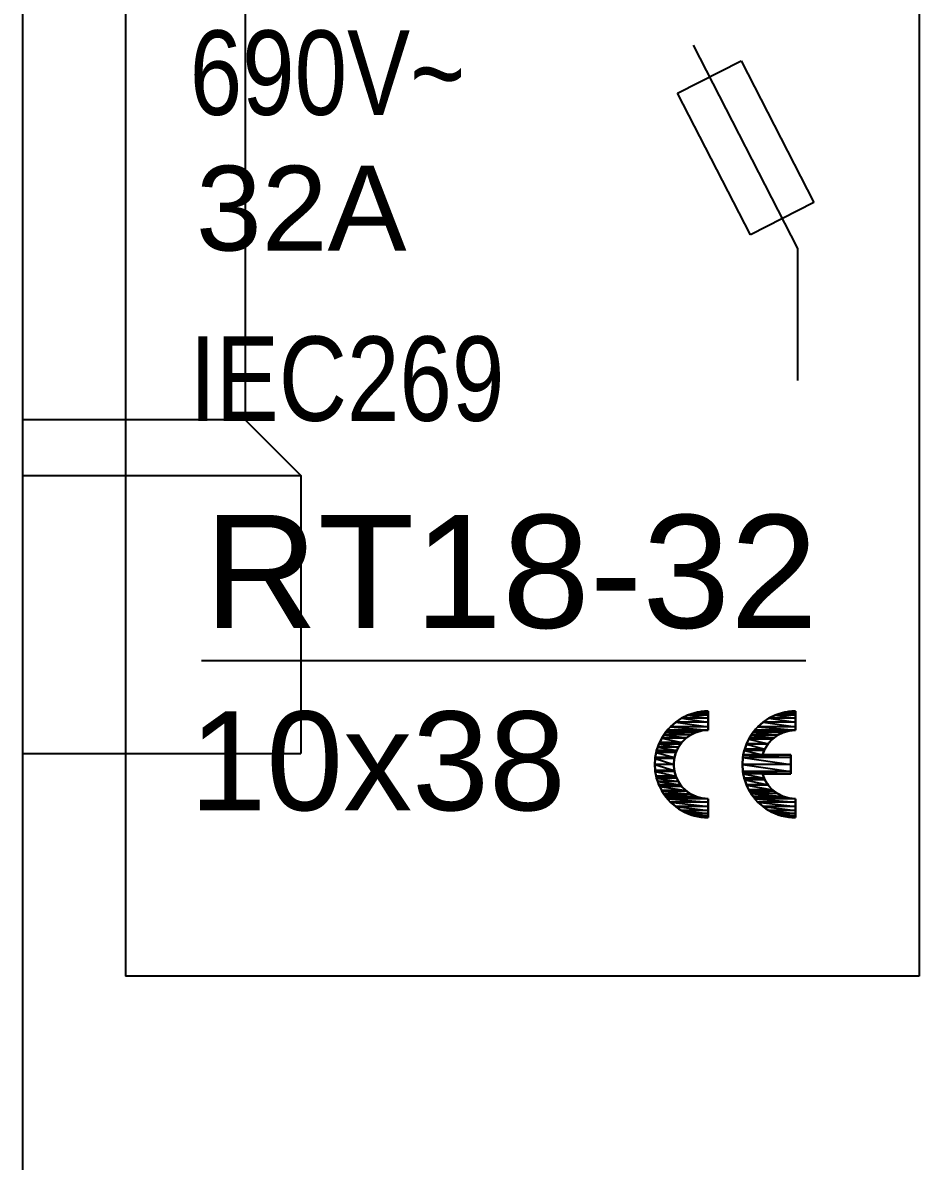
# Model space of a CAD drawing. Header units: millimetres. Extents: x 173893 to 258446, y -176540 to -123824.
# Drawn here: x 197196.01 to 197212.13, y -139303.02 to -139282.55 of the extents above; entities that cross this region are included whole.
import ezdxf

# ---------------------------------------------------------------- set-up
doc = ezdxf.new("R2010")
doc.units = ezdxf.units.MM
doc.header["$LTSCALE"] = 3
doc.layers.add('1', color=3, linetype='Continuous')
doc.layers.add('DUT', color=7, linetype='Continuous')
doc.styles.add('Arial', font='arial.ttf')

msp = doc.modelspace()

# ---------------------------------------------------------------- linework, layer by layer
for p, q in [((197196.009, -139320.141), (197196.009, -139240.659)), ((197197.857, -139268.301), (197197.857, -139299.688)), ((197212.134, -139268.301), (197212.134, -139299.688)), ((197208.065, -139282.951), (197209.942, -139286.604)), ((197207.788, -139283.813), (197208.928, -139283.228)), ((197208.928, -139283.228), (197210.236, -139285.775)), ((197209.096, -139286.36), (197207.788, -139283.813)), ((197210.236, -139285.775), (197209.096, -139286.36)), ((197209.942, -139286.604), (197209.942, -139288.978)), ((197199.227, -139294.01), (197210.091, -139294.01)), ((197207.856, -139295.052), (197207.804, -139295.085)), ((197207.911, -139295.023), (197207.856, -139295.052)), ((197207.967, -139294.997), (197207.911, -139295.023)), ((197208.025, -139294.975), (197207.967, -139294.997)), ((197208.085, -139294.957), (197208.025, -139294.975)), ((197208.146, -139294.943), (197208.085, -139294.957)), ((197208.208, -139294.933), (197208.146, -139294.943)), ((197208.271, -139294.926), (197208.208, -139294.933)), ((197208.335, -139294.924), (197208.271, -139294.926)), ((197208.335, -139294.924), (197208.335, -139294.924)), ((197209.43, -139295.052), (197209.377, -139295.085)), ((197209.484, -139295.023), (197209.43, -139295.052)), ((197209.541, -139294.997), (197209.484, -139295.023)), ((197209.599, -139294.975), (197209.541, -139294.997)), ((197209.659, -139294.957), (197209.599, -139294.975)), ((197209.719, -139294.943), (197209.659, -139294.957)), ((197209.782, -139294.933), (197209.719, -139294.943)), ((197209.845, -139294.926), (197209.782, -139294.933)), ((197209.908, -139294.924), (197209.845, -139294.926)), ((197209.908, -139294.924), (197209.908, -139294.924)), ((197207.617, -139295.248), (197207.577, -139295.297)), ((197207.66, -139295.203), (197207.617, -139295.248)), ((197207.705, -139295.16), (197207.66, -139295.203)), ((197207.753, -139295.121), (197207.705, -139295.16)), ((197207.804, -139295.085), (197207.753, -139295.121)), ((197209.19, -139295.248), (197209.15, -139295.297)), ((197209.233, -139295.203), (197209.19, -139295.248)), ((197209.279, -139295.16), (197209.233, -139295.203)), ((197209.327, -139295.121), (197209.279, -139295.16)), ((197209.377, -139295.085), (197209.327, -139295.121)), ((197207.476, -139295.459), (197207.45, -139295.517)), ((197207.506, -139295.403), (197207.476, -139295.459)), ((197207.54, -139295.348), (197207.506, -139295.403)), ((197207.506, -139295.403), (197207.506, -139295.403)), ((197207.577, -139295.297), (197207.54, -139295.348)), ((197207.9, -139295.444), (197207.872, -139295.473)), ((197207.929, -139295.417), (197207.9, -139295.444)), ((197207.96, -139295.391), (197207.929, -139295.417)), ((197207.993, -139295.368), (197207.96, -139295.391)), ((197208.027, -139295.347), (197207.993, -139295.368)), ((197208.062, -139295.328), (197208.027, -139295.347)), ((197208.098, -139295.312), (197208.062, -139295.328)), ((197208.136, -139295.297), (197208.098, -139295.312)), ((197208.174, -139295.286), (197208.136, -139295.297)), ((197208.213, -139295.276), (197208.174, -139295.286)), ((197208.253, -139295.27), (197208.213, -139295.276)), ((197208.294, -139295.266), (197208.253, -139295.27)), ((197208.335, -139295.264), (197208.294, -139295.266)), ((197208.335, -139295.264), (197208.335, -139295.264)), ((197209.05, -139295.459), (197209.023, -139295.517)), ((197209.08, -139295.403), (197209.05, -139295.459)), ((197209.113, -139295.348), (197209.08, -139295.403)), ((197209.08, -139295.403), (197209.08, -139295.403)), ((197209.15, -139295.297), (197209.113, -139295.348)), ((197209.464, -139295.453), (197209.431, -139295.49)), ((197209.499, -139295.419), (197209.464, -139295.453)), ((197209.537, -139295.389), (197209.499, -139295.419)), ((197209.577, -139295.361), (197209.537, -139295.389)), ((197209.62, -139295.336), (197209.577, -139295.361)), ((197209.664, -139295.315), (197209.62, -139295.336)), ((197209.71, -139295.297), (197209.664, -139295.315)), ((197209.758, -139295.283), (197209.71, -139295.297)), ((197209.807, -139295.273), (197209.758, -139295.283)), ((197209.857, -139295.266), (197209.807, -139295.273)), ((197209.908, -139295.264), (197209.857, -139295.266)), ((197209.908, -139295.264), (197209.908, -139295.264)), ((197207.41, -139295.635), (197207.396, -139295.696)), ((197207.428, -139295.575), (197207.41, -139295.635)), ((197207.45, -139295.517), (197207.428, -139295.575)), ((197207.765, -139295.646), (197207.75, -139295.684)), ((197207.781, -139295.609), (197207.765, -139295.646)), ((197207.801, -139295.573), (197207.781, -139295.609)), ((197207.823, -139295.538), (197207.801, -139295.573)), ((197207.801, -139295.573), (197207.801, -139295.573)), ((197207.846, -139295.505), (197207.823, -139295.538)), ((197207.872, -139295.473), (197207.846, -139295.505)), ((197208.983, -139295.635), (197208.969, -139295.696)), ((197209.001, -139295.575), (197208.983, -139295.635)), ((197209.023, -139295.517), (197209.001, -139295.575)), ((197209.332, -139295.662), (197209.316, -139295.711)), ((197209.352, -139295.616), (197209.332, -139295.662)), ((197209.375, -139295.571), (197209.352, -139295.616)), ((197209.402, -139295.53), (197209.375, -139295.571)), ((197209.431, -139295.49), (197209.402, -139295.53)), ((197207.38, -139295.819), (197207.378, -139295.881)), ((197207.386, -139295.757), (197207.38, -139295.819)), ((197207.396, -139295.696), (197207.386, -139295.757)), ((197207.72, -139295.841), (197207.718, -139295.881)), ((197207.723, -139295.801), (197207.72, -139295.841)), ((197207.73, -139295.762), (197207.723, -139295.801)), ((197207.739, -139295.723), (197207.73, -139295.762)), ((197207.75, -139295.684), (197207.739, -139295.723)), ((197208.953, -139295.819), (197208.952, -139295.881)), ((197208.959, -139295.757), (197208.953, -139295.819)), ((197208.969, -139295.696), (197208.959, -139295.757)), ((197209.316, -139295.711), (197209.823, -139295.711)), ((197209.823, -139295.711), (197209.823, -139296.051)), ((197207.378, -139295.881), (197207.38, -139295.943)), ((197207.38, -139295.943), (197207.386, -139296.005)), ((197207.386, -139296.005), (197207.396, -139296.066)), ((197207.396, -139296.066), (197207.41, -139296.127)), ((197207.718, -139295.881), (197207.72, -139295.921)), ((197207.72, -139295.921), (197207.723, -139295.961)), ((197207.723, -139295.961), (197207.73, -139296)), ((197207.73, -139296), (197207.739, -139296.039)), ((197207.739, -139296.039), (197207.75, -139296.078)), ((197207.75, -139296.078), (197207.765, -139296.116)), ((197208.952, -139295.881), (197208.953, -139295.943)), ((197208.953, -139295.943), (197208.959, -139296.005)), ((197208.959, -139296.005), (197208.969, -139296.066)), ((197208.969, -139296.066), (197208.983, -139296.127)), ((197209.316, -139296.051), (197209.823, -139296.051)), ((197209.316, -139296.051), (197209.316, -139296.051)), ((197209.316, -139296.051), (197209.332, -139296.1)), ((197207.41, -139296.127), (197207.428, -139296.186)), ((197207.428, -139296.186), (197207.45, -139296.245)), ((197207.45, -139296.245), (197207.476, -139296.303)), ((197207.765, -139296.116), (197207.781, -139296.153)), ((197207.781, -139296.153), (197207.801, -139296.189)), ((197207.801, -139296.189), (197207.801, -139296.189)), ((197207.801, -139296.189), (197207.823, -139296.224)), ((197207.823, -139296.224), (197207.846, -139296.257)), ((197207.846, -139296.257), (197207.872, -139296.288)), ((197208.983, -139296.127), (197209.001, -139296.186)), ((197209.001, -139296.186), (197209.023, -139296.245)), ((197209.023, -139296.245), (197209.05, -139296.303)), ((197209.332, -139296.1), (197209.352, -139296.146)), ((197209.352, -139296.146), (197209.375, -139296.19)), ((197209.375, -139296.19), (197209.402, -139296.232)), ((197209.402, -139296.232), (197209.431, -139296.272)), ((197209.431, -139296.272), (197209.464, -139296.309)), ((197207.476, -139296.303), (197207.506, -139296.36)), ((197207.506, -139296.36), (197207.506, -139296.36)), ((197207.506, -139296.36), (197207.54, -139296.414)), ((197207.54, -139296.414), (197207.577, -139296.465)), ((197207.577, -139296.465), (197207.617, -139296.514)), ((197207.872, -139296.288), (197207.9, -139296.318)), ((197207.9, -139296.318), (197207.929, -139296.345)), ((197207.929, -139296.345), (197207.96, -139296.371)), ((197207.96, -139296.371), (197207.993, -139296.394)), ((197207.993, -139296.394), (197208.027, -139296.415)), ((197208.027, -139296.415), (197208.062, -139296.434)), ((197208.062, -139296.434), (197208.098, -139296.45)), ((197208.098, -139296.45), (197208.136, -139296.464)), ((197208.136, -139296.464), (197208.174, -139296.476)), ((197208.174, -139296.476), (197208.213, -139296.485)), ((197208.213, -139296.485), (197208.253, -139296.492)), ((197209.05, -139296.303), (197209.08, -139296.36)), ((197209.08, -139296.36), (197209.08, -139296.36)), ((197209.08, -139296.36), (197209.113, -139296.414)), ((197209.113, -139296.414), (197209.15, -139296.465)), ((197209.15, -139296.465), (197209.19, -139296.514)), ((197209.464, -139296.309), (197209.499, -139296.342)), ((197209.499, -139296.342), (197209.537, -139296.374)), ((197209.537, -139296.374), (197209.577, -139296.401)), ((197209.577, -139296.401), (197209.62, -139296.426)), ((197209.62, -139296.426), (197209.664, -139296.447)), ((197209.664, -139296.447), (197209.71, -139296.465)), ((197209.71, -139296.465), (197209.758, -139296.479)), ((197209.758, -139296.479), (197209.807, -139296.489)), ((197207.617, -139296.514), (197207.66, -139296.559)), ((197207.66, -139296.559), (197207.705, -139296.601)), ((197207.705, -139296.601), (197207.753, -139296.641)), ((197207.753, -139296.641), (197207.804, -139296.677)), ((197207.804, -139296.677), (197207.856, -139296.71)), ((197208.253, -139296.492), (197208.294, -139296.496)), ((197208.294, -139296.496), (197208.335, -139296.498)), ((197209.19, -139296.514), (197209.233, -139296.559)), ((197209.233, -139296.559), (197209.279, -139296.601)), ((197209.279, -139296.601), (197209.327, -139296.641)), ((197209.327, -139296.641), (197209.377, -139296.677)), ((197209.377, -139296.677), (197209.43, -139296.71)), ((197209.807, -139296.489), (197209.857, -139296.496)), ((197209.857, -139296.496), (197209.908, -139296.498)), ((197207.856, -139296.71), (197207.911, -139296.739)), ((197207.911, -139296.739), (197207.967, -139296.765)), ((197207.967, -139296.765), (197208.025, -139296.786)), ((197208.025, -139296.786), (197208.085, -139296.805)), ((197208.085, -139296.805), (197208.146, -139296.819)), ((197208.146, -139296.819), (197208.208, -139296.829)), ((197208.208, -139296.829), (197208.271, -139296.836)), ((197208.271, -139296.836), (197208.335, -139296.838)), ((197209.43, -139296.71), (197209.484, -139296.739)), ((197209.484, -139296.739), (197209.541, -139296.765)), ((197209.541, -139296.765), (197209.599, -139296.786)), ((197209.599, -139296.786), (197209.659, -139296.805)), ((197209.659, -139296.805), (197209.719, -139296.819)), ((197209.719, -139296.819), (197209.782, -139296.829)), ((197209.782, -139296.829), (197209.845, -139296.836)), ((197209.845, -139296.836), (197209.908, -139296.838)), ((197212.134, -139299.688), (197197.857, -139299.688))]:
    msp.add_line(p, q)
at = {"color": 251}
for p, q in [((197207.753, -139295.122), (197207.857, -139295.052)), ((197207.857, -139295.052), (197207.753, -139295.122)), ((197207.857, -139295.052), (197207.969, -139294.997)), ((197207.969, -139294.997), (197207.857, -139295.052)), ((197208.335, -139295.052), (197207.857, -139295.052)), ((197207.857, -139295.052), (197208.335, -139295.122)), ((197207.857, -139295.052), (197208.335, -139295.122)), ((197208.335, -139295.052), (197207.857, -139295.052)), ((197207.969, -139294.997), (197208.087, -139294.957)), ((197208.087, -139294.957), (197207.969, -139294.997)), ((197208.335, -139294.997), (197207.969, -139294.997)), ((197207.969, -139294.997), (197208.335, -139295.052)), ((197207.969, -139294.997), (197208.335, -139295.052)), ((197208.335, -139294.997), (197207.969, -139294.997)), ((197208.087, -139294.957), (197208.21, -139294.932)), ((197208.21, -139294.932), (197208.087, -139294.957)), ((197208.335, -139294.957), (197208.087, -139294.957)), ((197208.087, -139294.957), (197208.335, -139294.997)), ((197208.087, -139294.957), (197208.335, -139294.997)), ((197208.335, -139294.957), (197208.087, -139294.957)), ((197208.21, -139294.932), (197208.335, -139294.924)), ((197208.335, -139294.924), (197208.21, -139294.932)), ((197208.335, -139294.932), (197208.21, -139294.932)), ((197208.21, -139294.932), (197208.335, -139294.957)), ((197208.21, -139294.932), (197208.335, -139294.957)), ((197208.335, -139294.932), (197208.21, -139294.932)), ((197208.335, -139294.924), (197208.335, -139294.932)), ((197208.335, -139294.932), (197208.335, -139294.924)), ((197208.335, -139294.957), (197208.335, -139294.932)), ((197208.335, -139294.932), (197208.335, -139294.957)), ((197208.335, -139294.997), (197208.335, -139294.957)), ((197208.335, -139294.957), (197208.335, -139294.997)), ((197208.335, -139295.052), (197208.335, -139294.997)), ((197208.335, -139294.997), (197208.335, -139295.052)), ((197208.335, -139295.122), (197208.335, -139295.052)), ((197208.335, -139295.052), (197208.335, -139295.122)), ((197209.326, -139295.122), (197209.43, -139295.052)), ((197209.43, -139295.052), (197209.326, -139295.122)), ((197209.43, -139295.052), (197209.542, -139294.997)), ((197209.542, -139294.997), (197209.43, -139295.052)), ((197209.908, -139295.052), (197209.43, -139295.052)), ((197209.43, -139295.052), (197209.908, -139295.122)), ((197209.43, -139295.052), (197209.908, -139295.122)), ((197209.908, -139295.052), (197209.43, -139295.052)), ((197209.542, -139294.997), (197209.661, -139294.957)), ((197209.661, -139294.957), (197209.542, -139294.997)), ((197209.908, -139294.997), (197209.542, -139294.997)), ((197209.542, -139294.997), (197209.908, -139295.052)), ((197209.542, -139294.997), (197209.908, -139295.052)), ((197209.908, -139294.997), (197209.542, -139294.997)), ((197209.661, -139294.957), (197209.784, -139294.932)), ((197209.784, -139294.932), (197209.661, -139294.957)), ((197209.908, -139294.957), (197209.661, -139294.957)), ((197209.661, -139294.957), (197209.908, -139294.997)), ((197209.661, -139294.957), (197209.908, -139294.997)), ((197209.908, -139294.957), (197209.661, -139294.957)), ((197209.784, -139294.932), (197209.908, -139294.924)), ((197209.908, -139294.924), (197209.784, -139294.932)), ((197209.908, -139294.932), (197209.784, -139294.932)), ((197209.784, -139294.932), (197209.908, -139294.957)), ((197209.784, -139294.932), (197209.908, -139294.957)), ((197209.908, -139294.932), (197209.784, -139294.932)), ((197209.908, -139294.924), (197209.908, -139294.932)), ((197209.908, -139294.932), (197209.908, -139294.924)), ((197209.908, -139294.957), (197209.908, -139294.932)), ((197209.908, -139294.932), (197209.908, -139294.957)), ((197209.908, -139294.997), (197209.908, -139294.957)), ((197209.908, -139294.957), (197209.908, -139294.997)), ((197209.908, -139295.052), (197209.908, -139294.997)), ((197209.908, -139294.997), (197209.908, -139295.052)), ((197209.908, -139295.122), (197209.908, -139295.052)), ((197209.908, -139295.052), (197209.908, -139295.122)), ((197207.606, -139295.264), (197207.658, -139295.205)), ((197207.658, -139295.205), (197207.606, -139295.264)), ((197207.658, -139295.205), (197207.753, -139295.122)), ((197207.753, -139295.122), (197207.658, -139295.205)), ((197208.335, -139295.205), (197207.658, -139295.205)), ((197207.658, -139295.205), (197208.335, -139295.264)), ((197207.658, -139295.205), (197208.335, -139295.264)), ((197208.335, -139295.205), (197207.658, -139295.205)), ((197208.335, -139295.122), (197207.753, -139295.122)), ((197207.753, -139295.122), (197208.335, -139295.205)), ((197207.753, -139295.122), (197208.335, -139295.205)), ((197208.335, -139295.122), (197207.753, -139295.122)), ((197208.335, -139295.205), (197208.335, -139295.122)), ((197208.335, -139295.122), (197208.335, -139295.205)), ((197208.335, -139295.264), (197208.335, -139295.205)), ((197208.335, -139295.205), (197208.335, -139295.264)), ((197209.179, -139295.264), (197209.232, -139295.205)), ((197209.232, -139295.205), (197209.179, -139295.264)), ((197209.232, -139295.205), (197209.326, -139295.122)), ((197209.326, -139295.122), (197209.232, -139295.205)), ((197209.908, -139295.205), (197209.232, -139295.205)), ((197209.232, -139295.205), (197209.908, -139295.264)), ((197209.232, -139295.205), (197209.908, -139295.264)), ((197209.908, -139295.205), (197209.232, -139295.205)), ((197209.908, -139295.122), (197209.326, -139295.122)), ((197209.326, -139295.122), (197209.908, -139295.205)), ((197209.326, -139295.122), (197209.908, -139295.205)), ((197209.908, -139295.122), (197209.326, -139295.122)), ((197209.908, -139295.205), (197209.908, -139295.122)), ((197209.908, -139295.122), (197209.908, -139295.205)), ((197209.908, -139295.264), (197209.908, -139295.205)), ((197209.908, -139295.205), (197209.908, -139295.264)), ((197207.466, -139295.485), (197207.503, -139295.409)), ((197207.503, -139295.409), (197207.466, -139295.485)), ((197207.503, -139295.409), (197207.506, -139295.403)), ((197207.506, -139295.403), (197207.503, -139295.409)), ((197207.939, -139295.409), (197207.503, -139295.409)), ((197207.503, -139295.409), (197207.863, -139295.485)), ((197207.503, -139295.409), (197207.863, -139295.485)), ((197207.939, -139295.409), (197207.503, -139295.409)), ((197207.506, -139295.403), (197207.544, -139295.347)), ((197207.544, -139295.347), (197207.506, -139295.403)), ((197207.947, -139295.403), (197207.506, -139295.403)), ((197207.506, -139295.403), (197207.939, -139295.409)), ((197207.506, -139295.403), (197207.939, -139295.409)), ((197207.947, -139295.403), (197207.506, -139295.403)), ((197207.544, -139295.347), (197207.574, -139295.302)), ((197207.574, -139295.302), (197207.544, -139295.347)), ((197208.027, -139295.347), (197207.544, -139295.347)), ((197207.544, -139295.347), (197207.947, -139295.403)), ((197207.544, -139295.347), (197207.947, -139295.403)), ((197208.027, -139295.347), (197207.544, -139295.347)), ((197207.574, -139295.302), (197207.576, -139295.299)), ((197207.576, -139295.299), (197207.574, -139295.302)), ((197208.124, -139295.302), (197207.574, -139295.302)), ((197207.574, -139295.302), (197208.027, -139295.347)), ((197207.574, -139295.302), (197208.027, -139295.347)), ((197208.124, -139295.302), (197207.574, -139295.302)), ((197207.576, -139295.299), (197207.598, -139295.274)), ((197207.598, -139295.274), (197207.576, -139295.299)), ((197208.135, -139295.299), (197207.576, -139295.299)), ((197207.576, -139295.299), (197208.124, -139295.302)), ((197207.576, -139295.299), (197208.124, -139295.302)), ((197208.135, -139295.299), (197207.576, -139295.299)), ((197207.598, -139295.274), (197207.606, -139295.264)), ((197207.606, -139295.264), (197207.598, -139295.274)), ((197208.228, -139295.274), (197207.598, -139295.274)), ((197207.598, -139295.274), (197208.135, -139295.299)), ((197207.598, -139295.274), (197208.135, -139295.299)), ((197208.228, -139295.274), (197207.598, -139295.274)), ((197208.335, -139295.264), (197207.606, -139295.264)), ((197207.606, -139295.264), (197208.228, -139295.274)), ((197207.606, -139295.264), (197208.228, -139295.274)), ((197208.335, -139295.264), (197207.606, -139295.264)), ((197207.863, -139295.485), (197207.939, -139295.409)), ((197207.939, -139295.409), (197207.863, -139295.485)), ((197207.939, -139295.409), (197207.947, -139295.403)), ((197207.947, -139295.403), (197207.939, -139295.409)), ((197207.947, -139295.403), (197208.027, -139295.347)), ((197208.027, -139295.347), (197207.947, -139295.403)), ((197208.027, -139295.347), (197208.124, -139295.302)), ((197208.124, -139295.302), (197208.027, -139295.347)), ((197208.124, -139295.302), (197208.135, -139295.299)), ((197208.135, -139295.299), (197208.124, -139295.302)), ((197208.135, -139295.299), (197208.228, -139295.274)), ((197208.228, -139295.274), (197208.135, -139295.299)), ((197208.228, -139295.274), (197208.335, -139295.264)), ((197208.335, -139295.264), (197208.228, -139295.274)), ((197209.028, -139295.509), (197209.069, -139295.425)), ((197209.069, -139295.425), (197209.028, -139295.509)), ((197209.069, -139295.425), (197209.08, -139295.403)), ((197209.08, -139295.403), (197209.069, -139295.425)), ((197209.494, -139295.425), (197209.069, -139295.425)), ((197209.069, -139295.425), (197209.417, -139295.509)), ((197209.069, -139295.425), (197209.417, -139295.509)), ((197209.494, -139295.425), (197209.069, -139295.425)), ((197209.08, -139295.403), (197209.111, -139295.357)), ((197209.111, -139295.357), (197209.08, -139295.403)), ((197209.523, -139295.403), (197209.08, -139295.403)), ((197209.08, -139295.403), (197209.494, -139295.425)), ((197209.08, -139295.403), (197209.494, -139295.425)), ((197209.523, -139295.403), (197209.08, -139295.403)), ((197209.111, -139295.357), (197209.144, -139295.306)), ((197209.144, -139295.306), (197209.111, -139295.357)), ((197209.584, -139295.357), (197209.111, -139295.357)), ((197209.111, -139295.357), (197209.523, -139295.403)), ((197209.111, -139295.357), (197209.523, -139295.403)), ((197209.584, -139295.357), (197209.111, -139295.357)), ((197209.144, -139295.306), (197209.149, -139295.299)), ((197209.149, -139295.299), (197209.144, -139295.306)), ((197209.686, -139295.306), (197209.144, -139295.306)), ((197209.144, -139295.306), (197209.584, -139295.357)), ((197209.144, -139295.306), (197209.584, -139295.357)), ((197209.686, -139295.306), (197209.144, -139295.306)), ((197209.149, -139295.299), (197209.17, -139295.275)), ((197209.17, -139295.275), (197209.149, -139295.299)), ((197209.712, -139295.299), (197209.149, -139295.299)), ((197209.149, -139295.299), (197209.686, -139295.306)), ((197209.149, -139295.299), (197209.686, -139295.306)), ((197209.712, -139295.299), (197209.149, -139295.299)), ((197209.17, -139295.275), (197209.179, -139295.264)), ((197209.179, -139295.264), (197209.17, -139295.275)), ((197209.795, -139295.275), (197209.17, -139295.275)), ((197209.17, -139295.275), (197209.712, -139295.299)), ((197209.17, -139295.275), (197209.712, -139295.299)), ((197209.795, -139295.275), (197209.17, -139295.275)), ((197209.908, -139295.264), (197209.179, -139295.264)), ((197209.179, -139295.264), (197209.795, -139295.275)), ((197209.179, -139295.264), (197209.795, -139295.275)), ((197209.908, -139295.264), (197209.179, -139295.264)), ((197209.417, -139295.509), (197209.494, -139295.425)), ((197209.494, -139295.425), (197209.417, -139295.509)), ((197209.494, -139295.425), (197209.523, -139295.403)), ((197209.523, -139295.403), (197209.494, -139295.425)), ((197209.523, -139295.403), (197209.584, -139295.357)), ((197209.584, -139295.357), (197209.523, -139295.403)), ((197209.584, -139295.357), (197209.686, -139295.306)), ((197209.686, -139295.306), (197209.584, -139295.357)), ((197209.686, -139295.306), (197209.712, -139295.299)), ((197209.712, -139295.299), (197209.686, -139295.306)), ((197209.712, -139295.299), (197209.795, -139295.275)), ((197209.795, -139295.275), (197209.712, -139295.299)), ((197209.795, -139295.275), (197209.908, -139295.264)), ((197209.908, -139295.264), (197209.795, -139295.275)), ((197207.403, -139295.67), (197207.411, -139295.633)), ((197207.411, -139295.633), (197207.403, -139295.67)), ((197207.411, -139295.633), (197207.431, -139295.573)), ((197207.431, -139295.573), (197207.411, -139295.633)), ((197207.773, -139295.633), (197207.411, -139295.633)), ((197207.411, -139295.633), (197207.756, -139295.67)), ((197207.411, -139295.633), (197207.756, -139295.67)), ((197207.773, -139295.633), (197207.411, -139295.633)), ((197207.431, -139295.573), (197207.451, -139295.515)), ((197207.451, -139295.515), (197207.431, -139295.573)), ((197207.801, -139295.573), (197207.431, -139295.573)), ((197207.431, -139295.573), (197207.773, -139295.633)), ((197207.431, -139295.573), (197207.773, -139295.633)), ((197207.801, -139295.573), (197207.431, -139295.573)), ((197207.451, -139295.515), (197207.466, -139295.485)), ((197207.466, -139295.485), (197207.451, -139295.515)), ((197207.841, -139295.515), (197207.451, -139295.515)), ((197207.451, -139295.515), (197207.801, -139295.573)), ((197207.451, -139295.515), (197207.801, -139295.573)), ((197207.841, -139295.515), (197207.451, -139295.515)), ((197207.863, -139295.485), (197207.466, -139295.485)), ((197207.466, -139295.485), (197207.841, -139295.515)), ((197207.466, -139295.485), (197207.841, -139295.515)), ((197207.863, -139295.485), (197207.466, -139295.485)), ((197207.756, -139295.67), (197207.773, -139295.633)), ((197207.773, -139295.633), (197207.756, -139295.67)), ((197207.773, -139295.633), (197207.801, -139295.573)), ((197207.801, -139295.573), (197207.773, -139295.633)), ((197207.801, -139295.573), (197207.841, -139295.515)), ((197207.841, -139295.515), (197207.801, -139295.573)), ((197207.841, -139295.515), (197207.863, -139295.485)), ((197207.863, -139295.485), (197207.841, -139295.515)), ((197208.969, -139295.711), (197208.984, -139295.633)), ((197208.984, -139295.633), (197208.969, -139295.711)), ((197208.984, -139295.633), (197208.994, -139295.605)), ((197208.994, -139295.605), (197208.984, -139295.633)), ((197209.346, -139295.633), (197208.984, -139295.633)), ((197208.984, -139295.633), (197209.316, -139295.711)), ((197208.984, -139295.633), (197209.316, -139295.711)), ((197209.346, -139295.633), (197208.984, -139295.633)), ((197208.994, -139295.605), (197209.024, -139295.515)), ((197209.024, -139295.515), (197208.994, -139295.605)), ((197209.357, -139295.605), (197208.994, -139295.605)), ((197208.994, -139295.605), (197209.346, -139295.633)), ((197208.994, -139295.605), (197209.346, -139295.633)), ((197209.357, -139295.605), (197208.994, -139295.605)), ((197209.024, -139295.515), (197209.028, -139295.509)), ((197209.028, -139295.509), (197209.024, -139295.515)), ((197209.413, -139295.515), (197209.024, -139295.515)), ((197209.024, -139295.515), (197209.357, -139295.605)), ((197209.024, -139295.515), (197209.357, -139295.605)), ((197209.413, -139295.515), (197209.024, -139295.515)), ((197209.417, -139295.509), (197209.028, -139295.509)), ((197209.028, -139295.509), (197209.413, -139295.515)), ((197209.028, -139295.509), (197209.413, -139295.515)), ((197209.417, -139295.509), (197209.028, -139295.509)), ((197209.316, -139295.711), (197209.346, -139295.633)), ((197209.346, -139295.633), (197209.316, -139295.711)), ((197209.346, -139295.633), (197209.357, -139295.605)), ((197209.357, -139295.605), (197209.346, -139295.633)), ((197209.357, -139295.605), (197209.413, -139295.515)), ((197209.413, -139295.515), (197209.357, -139295.605)), ((197209.413, -139295.515), (197209.417, -139295.509)), ((197209.417, -139295.509), (197209.413, -139295.515)), ((197207.378, -139295.881), (197207.385, -139295.774)), ((197207.385, -139295.774), (197207.378, -139295.881)), ((197207.385, -139295.774), (197207.386, -139295.756)), ((197207.386, -139295.756), (197207.385, -139295.774)), ((197207.728, -139295.774), (197207.385, -139295.774)), ((197207.385, -139295.774), (197207.718, -139295.881)), ((197207.385, -139295.774), (197207.718, -139295.881)), ((197207.728, -139295.774), (197207.385, -139295.774)), ((197207.386, -139295.756), (197207.403, -139295.67)), ((197207.403, -139295.67), (197207.386, -139295.756)), ((197207.732, -139295.756), (197207.386, -139295.756)), ((197207.386, -139295.756), (197207.728, -139295.774)), ((197207.386, -139295.756), (197207.728, -139295.774)), ((197207.732, -139295.756), (197207.386, -139295.756)), ((197207.756, -139295.67), (197207.403, -139295.67)), ((197207.403, -139295.67), (197207.732, -139295.756)), ((197207.403, -139295.67), (197207.732, -139295.756)), ((197207.756, -139295.67), (197207.403, -139295.67)), ((197207.718, -139295.881), (197207.728, -139295.774)), ((197207.728, -139295.774), (197207.718, -139295.881)), ((197207.728, -139295.774), (197207.732, -139295.756)), ((197207.732, -139295.756), (197207.728, -139295.774)), ((197207.732, -139295.756), (197207.756, -139295.67)), ((197207.756, -139295.67), (197207.732, -139295.756)), ((197208.952, -139295.881), (197208.96, -139295.756)), ((197208.96, -139295.756), (197208.952, -139295.881)), ((197208.96, -139295.756), (197208.969, -139295.711)), ((197208.969, -139295.711), (197208.96, -139295.756)), ((197209.823, -139295.756), (197208.96, -139295.756)), ((197208.96, -139295.756), (197209.823, -139295.881)), ((197208.96, -139295.756), (197209.823, -139295.881)), ((197209.823, -139295.756), (197208.96, -139295.756)), ((197209.316, -139295.711), (197208.969, -139295.711)), ((197208.969, -139295.711), (197209.823, -139295.756)), ((197208.969, -139295.711), (197209.823, -139295.756)), ((197209.823, -139295.711), (197208.969, -139295.711)), ((197209.316, -139295.711), (197209.823, -139295.711)), ((197209.316, -139295.711), (197209.316, -139295.711)), ((197209.316, -139295.711), (197209.823, -139295.711)), ((197209.823, -139295.756), (197209.823, -139295.711)), ((197209.823, -139295.711), (197209.823, -139295.756)), ((197209.823, -139295.881), (197209.823, -139295.756)), ((197209.823, -139295.756), (197209.823, -139295.881)), ((197207.718, -139295.881), (197207.378, -139295.881)), ((197207.378, -139295.881), (197207.728, -139295.988)), ((197207.385, -139295.988), (197207.378, -139295.881)), ((197207.378, -139295.881), (197207.728, -139295.988)), ((197207.718, -139295.881), (197207.378, -139295.881)), ((197207.378, -139295.881), (197207.385, -139295.988)), ((197207.728, -139295.988), (197207.385, -139295.988)), ((197207.385, -139295.988), (197207.732, -139296.006)), ((197207.386, -139296.006), (197207.385, -139295.988)), ((197207.385, -139295.988), (197207.732, -139296.006)), ((197207.728, -139295.988), (197207.385, -139295.988)), ((197207.385, -139295.988), (197207.386, -139296.006)), ((197207.732, -139296.006), (197207.386, -139296.006)), ((197207.386, -139296.006), (197207.756, -139296.092)), ((197207.403, -139296.092), (197207.386, -139296.006)), ((197207.386, -139296.006), (197207.756, -139296.092)), ((197207.732, -139296.006), (197207.386, -139296.006)), ((197207.386, -139296.006), (197207.403, -139296.092)), ((197207.728, -139295.988), (197207.718, -139295.881)), ((197207.718, -139295.881), (197207.728, -139295.988)), ((197207.732, -139296.006), (197207.728, -139295.988)), ((197207.728, -139295.988), (197207.732, -139296.006)), ((197207.756, -139296.092), (197207.732, -139296.006)), ((197207.732, -139296.006), (197207.756, -139296.092)), ((197209.823, -139295.881), (197208.952, -139295.881)), ((197208.952, -139295.881), (197209.823, -139296.006)), ((197208.96, -139296.006), (197208.952, -139295.881)), ((197208.952, -139295.881), (197209.823, -139296.006)), ((197209.823, -139295.881), (197208.952, -139295.881)), ((197208.952, -139295.881), (197208.96, -139296.006)), ((197209.823, -139296.006), (197208.96, -139296.006)), ((197208.96, -139296.006), (197209.823, -139296.051)), ((197208.969, -139296.051), (197208.96, -139296.006)), ((197208.96, -139296.006), (197209.823, -139296.051)), ((197209.823, -139296.006), (197208.96, -139296.006)), ((197208.96, -139296.006), (197208.969, -139296.051)), ((197209.823, -139296.051), (197208.969, -139296.051)), ((197208.969, -139296.051), (197209.346, -139296.129)), ((197208.984, -139296.129), (197208.969, -139296.051)), ((197208.969, -139296.051), (197209.346, -139296.129)), ((197209.316, -139296.051), (197208.969, -139296.051)), ((197208.969, -139296.051), (197208.984, -139296.129)), ((197209.316, -139296.051), (197209.823, -139296.051)), ((197209.316, -139296.051), (197209.316, -139296.051)), ((197209.346, -139296.129), (197209.316, -139296.051)), ((197209.316, -139296.051), (197209.823, -139296.051)), ((197209.316, -139296.051), (197209.346, -139296.129)), ((197209.823, -139296.006), (197209.823, -139295.881)), ((197209.823, -139295.881), (197209.823, -139296.006)), ((197209.823, -139296.051), (197209.823, -139296.006)), ((197209.823, -139296.006), (197209.823, -139296.051)), ((197207.756, -139296.092), (197207.403, -139296.092)), ((197207.403, -139296.092), (197207.773, -139296.129)), ((197207.411, -139296.129), (197207.403, -139296.092)), ((197207.403, -139296.092), (197207.773, -139296.129)), ((197207.756, -139296.092), (197207.403, -139296.092)), ((197207.403, -139296.092), (197207.411, -139296.129)), ((197207.773, -139296.129), (197207.411, -139296.129)), ((197207.411, -139296.129), (197207.801, -139296.189)), ((197207.431, -139296.189), (197207.411, -139296.129)), ((197207.411, -139296.129), (197207.801, -139296.189)), ((197207.773, -139296.129), (197207.411, -139296.129)), ((197207.411, -139296.129), (197207.431, -139296.189)), ((197207.801, -139296.189), (197207.431, -139296.189)), ((197207.431, -139296.189), (197207.841, -139296.247)), ((197207.451, -139296.247), (197207.431, -139296.189)), ((197207.431, -139296.189), (197207.841, -139296.247)), ((197207.801, -139296.189), (197207.431, -139296.189)), ((197207.431, -139296.189), (197207.451, -139296.247)), ((197207.841, -139296.247), (197207.451, -139296.247)), ((197207.451, -139296.247), (197207.863, -139296.277)), ((197207.466, -139296.277), (197207.451, -139296.247)), ((197207.451, -139296.247), (197207.863, -139296.277)), ((197207.841, -139296.247), (197207.451, -139296.247)), ((197207.451, -139296.247), (197207.466, -139296.277)), ((197207.863, -139296.277), (197207.466, -139296.277)), ((197207.466, -139296.277), (197207.939, -139296.353)), ((197207.503, -139296.353), (197207.466, -139296.277)), ((197207.466, -139296.277), (197207.939, -139296.353)), ((197207.863, -139296.277), (197207.466, -139296.277)), ((197207.466, -139296.277), (197207.503, -139296.353)), ((197207.773, -139296.129), (197207.756, -139296.092)), ((197207.756, -139296.092), (197207.773, -139296.129)), ((197207.801, -139296.189), (197207.773, -139296.129)), ((197207.773, -139296.129), (197207.801, -139296.189)), ((197207.841, -139296.247), (197207.801, -139296.189)), ((197207.801, -139296.189), (197207.841, -139296.247)), ((197207.863, -139296.277), (197207.841, -139296.247)), ((197207.841, -139296.247), (197207.863, -139296.277)), ((197207.939, -139296.353), (197207.863, -139296.277)), ((197207.863, -139296.277), (197207.939, -139296.353)), ((197209.346, -139296.129), (197208.984, -139296.129)), ((197208.984, -139296.129), (197209.357, -139296.157)), ((197208.994, -139296.157), (197208.984, -139296.129)), ((197208.984, -139296.129), (197209.357, -139296.157)), ((197209.346, -139296.129), (197208.984, -139296.129)), ((197208.984, -139296.129), (197208.994, -139296.157)), ((197209.357, -139296.157), (197208.994, -139296.157)), ((197208.994, -139296.157), (197209.413, -139296.247)), ((197209.024, -139296.247), (197208.994, -139296.157)), ((197208.994, -139296.157), (197209.413, -139296.247)), ((197209.357, -139296.157), (197208.994, -139296.157)), ((197208.994, -139296.157), (197209.024, -139296.247)), ((197209.413, -139296.247), (197209.024, -139296.247)), ((197209.024, -139296.247), (197209.417, -139296.253)), ((197209.028, -139296.253), (197209.024, -139296.247)), ((197209.024, -139296.247), (197209.417, -139296.253)), ((197209.413, -139296.247), (197209.024, -139296.247)), ((197209.024, -139296.247), (197209.028, -139296.253)), ((197209.417, -139296.253), (197209.028, -139296.253)), ((197209.028, -139296.253), (197209.494, -139296.337)), ((197209.069, -139296.337), (197209.028, -139296.253)), ((197209.028, -139296.253), (197209.494, -139296.337)), ((197209.417, -139296.253), (197209.028, -139296.253)), ((197209.028, -139296.253), (197209.069, -139296.337)), ((197209.357, -139296.157), (197209.346, -139296.129)), ((197209.346, -139296.129), (197209.357, -139296.157)), ((197209.413, -139296.247), (197209.357, -139296.157)), ((197209.357, -139296.157), (197209.413, -139296.247)), ((197209.417, -139296.253), (197209.413, -139296.247)), ((197209.413, -139296.247), (197209.417, -139296.253)), ((197209.494, -139296.337), (197209.417, -139296.253)), ((197209.417, -139296.253), (197209.494, -139296.337)), ((197207.939, -139296.353), (197207.503, -139296.353)), ((197207.503, -139296.353), (197207.947, -139296.36)), ((197207.506, -139296.36), (197207.503, -139296.353)), ((197207.503, -139296.353), (197207.947, -139296.36)), ((197207.939, -139296.353), (197207.503, -139296.353)), ((197207.503, -139296.353), (197207.506, -139296.36)), ((197207.947, -139296.36), (197207.506, -139296.36)), ((197207.506, -139296.36), (197208.027, -139296.415)), ((197207.544, -139296.415), (197207.506, -139296.36)), ((197207.506, -139296.36), (197208.027, -139296.415)), ((197207.947, -139296.36), (197207.506, -139296.36)), ((197207.506, -139296.36), (197207.544, -139296.415)), ((197208.027, -139296.415), (197207.544, -139296.415)), ((197207.544, -139296.415), (197208.124, -139296.461)), ((197207.574, -139296.461), (197207.544, -139296.415)), ((197207.544, -139296.415), (197208.124, -139296.461)), ((197208.027, -139296.415), (197207.544, -139296.415)), ((197207.544, -139296.415), (197207.574, -139296.461)), ((197208.124, -139296.461), (197207.574, -139296.461)), ((197207.574, -139296.461), (197208.135, -139296.464)), ((197207.576, -139296.464), (197207.574, -139296.461)), ((197207.574, -139296.461), (197208.135, -139296.464)), ((197208.124, -139296.461), (197207.574, -139296.461)), ((197207.574, -139296.461), (197207.576, -139296.464)), ((197208.135, -139296.464), (197207.576, -139296.464)), ((197207.576, -139296.464), (197208.228, -139296.488)), ((197207.598, -139296.488), (197207.576, -139296.464)), ((197207.576, -139296.464), (197208.228, -139296.488)), ((197208.135, -139296.464), (197207.576, -139296.464)), ((197207.576, -139296.464), (197207.598, -139296.488)), ((197207.947, -139296.36), (197207.939, -139296.353)), ((197207.939, -139296.353), (197207.947, -139296.36)), ((197208.027, -139296.415), (197207.947, -139296.36)), ((197207.947, -139296.36), (197208.027, -139296.415)), ((197208.124, -139296.461), (197208.027, -139296.415)), ((197208.027, -139296.415), (197208.124, -139296.461)), ((197208.135, -139296.464), (197208.124, -139296.461)), ((197208.124, -139296.461), (197208.135, -139296.464)), ((197208.228, -139296.488), (197208.135, -139296.464)), ((197208.135, -139296.464), (197208.228, -139296.488)), ((197209.494, -139296.337), (197209.069, -139296.337)), ((197209.069, -139296.337), (197209.523, -139296.36)), ((197209.08, -139296.36), (197209.069, -139296.337)), ((197209.069, -139296.337), (197209.523, -139296.36)), ((197209.494, -139296.337), (197209.069, -139296.337)), ((197209.069, -139296.337), (197209.08, -139296.36)), ((197209.523, -139296.36), (197209.08, -139296.36)), ((197209.08, -139296.36), (197209.584, -139296.406)), ((197209.111, -139296.406), (197209.08, -139296.36)), ((197209.08, -139296.36), (197209.584, -139296.406)), ((197209.523, -139296.36), (197209.08, -139296.36)), ((197209.08, -139296.36), (197209.111, -139296.406)), ((197209.584, -139296.406), (197209.111, -139296.406)), ((197209.111, -139296.406), (197209.686, -139296.456)), ((197209.144, -139296.456), (197209.111, -139296.406)), ((197209.111, -139296.406), (197209.686, -139296.456)), ((197209.584, -139296.406), (197209.111, -139296.406)), ((197209.111, -139296.406), (197209.144, -139296.456)), ((197209.686, -139296.456), (197209.144, -139296.456)), ((197209.144, -139296.456), (197209.712, -139296.464)), ((197209.149, -139296.464), (197209.144, -139296.456)), ((197209.144, -139296.456), (197209.712, -139296.464)), ((197209.686, -139296.456), (197209.144, -139296.456)), ((197209.144, -139296.456), (197209.149, -139296.464)), ((197209.712, -139296.464), (197209.149, -139296.464)), ((197209.149, -139296.464), (197209.795, -139296.487)), ((197209.17, -139296.487), (197209.149, -139296.464)), ((197209.149, -139296.464), (197209.795, -139296.487)), ((197209.712, -139296.464), (197209.149, -139296.464)), ((197209.149, -139296.464), (197209.17, -139296.487)), ((197209.795, -139296.487), (197209.17, -139296.487)), ((197209.17, -139296.487), (197209.908, -139296.498)), ((197209.179, -139296.498), (197209.17, -139296.487)), ((197209.17, -139296.487), (197209.908, -139296.498)), ((197209.795, -139296.487), (197209.17, -139296.487)), ((197209.17, -139296.487), (197209.179, -139296.498)), ((197209.523, -139296.36), (197209.494, -139296.337)), ((197209.494, -139296.337), (197209.523, -139296.36)), ((197209.584, -139296.406), (197209.523, -139296.36)), ((197209.523, -139296.36), (197209.584, -139296.406)), ((197209.686, -139296.456), (197209.584, -139296.406)), ((197209.584, -139296.406), (197209.686, -139296.456)), ((197209.712, -139296.464), (197209.686, -139296.456)), ((197209.686, -139296.456), (197209.712, -139296.464)), ((197209.795, -139296.487), (197209.712, -139296.464)), ((197209.712, -139296.464), (197209.795, -139296.487)), ((197209.908, -139296.498), (197209.795, -139296.487)), ((197209.795, -139296.487), (197209.908, -139296.498)), ((197208.228, -139296.488), (197207.598, -139296.488)), ((197207.598, -139296.488), (197208.335, -139296.498)), ((197207.606, -139296.498), (197207.598, -139296.488)), ((197207.598, -139296.488), (197208.335, -139296.498)), ((197208.228, -139296.488), (197207.598, -139296.488)), ((197207.598, -139296.488), (197207.606, -139296.498)), ((197208.335, -139296.498), (197207.606, -139296.498)), ((197207.606, -139296.498), (197208.335, -139296.558)), ((197207.658, -139296.558), (197207.606, -139296.498)), ((197207.606, -139296.498), (197208.335, -139296.558)), ((197208.335, -139296.498), (197207.606, -139296.498)), ((197207.606, -139296.498), (197207.658, -139296.558)), ((197208.335, -139296.558), (197207.658, -139296.558)), ((197207.658, -139296.558), (197208.335, -139296.64)), ((197207.753, -139296.64), (197207.658, -139296.558)), ((197207.658, -139296.558), (197208.335, -139296.64)), ((197208.335, -139296.558), (197207.658, -139296.558)), ((197207.658, -139296.558), (197207.753, -139296.64)), ((197208.335, -139296.64), (197207.753, -139296.64)), ((197207.753, -139296.64), (197208.335, -139296.71)), ((197207.857, -139296.71), (197207.753, -139296.64)), ((197207.753, -139296.64), (197208.335, -139296.71)), ((197208.335, -139296.64), (197207.753, -139296.64)), ((197207.753, -139296.64), (197207.857, -139296.71)), ((197208.335, -139296.498), (197208.228, -139296.488)), ((197208.228, -139296.488), (197208.335, -139296.498)), ((197208.335, -139296.558), (197208.335, -139296.498)), ((197208.335, -139296.498), (197208.335, -139296.558)), ((197208.335, -139296.64), (197208.335, -139296.558)), ((197208.335, -139296.558), (197208.335, -139296.64)), ((197208.335, -139296.71), (197208.335, -139296.64)), ((197208.335, -139296.64), (197208.335, -139296.71)), ((197209.908, -139296.498), (197209.179, -139296.498)), ((197209.179, -139296.498), (197209.908, -139296.558)), ((197209.232, -139296.558), (197209.179, -139296.498)), ((197209.179, -139296.498), (197209.908, -139296.558)), ((197209.908, -139296.498), (197209.179, -139296.498)), ((197209.179, -139296.498), (197209.232, -139296.558)), ((197209.908, -139296.558), (197209.232, -139296.558)), ((197209.232, -139296.558), (197209.908, -139296.64)), ((197209.326, -139296.64), (197209.232, -139296.558)), ((197209.232, -139296.558), (197209.908, -139296.64)), ((197209.908, -139296.558), (197209.232, -139296.558)), ((197209.232, -139296.558), (197209.326, -139296.64)), ((197209.908, -139296.64), (197209.326, -139296.64)), ((197209.326, -139296.64), (197209.908, -139296.71)), ((197209.43, -139296.71), (197209.326, -139296.64)), ((197209.326, -139296.64), (197209.908, -139296.71)), ((197209.908, -139296.64), (197209.326, -139296.64)), ((197209.326, -139296.64), (197209.43, -139296.71)), ((197209.908, -139296.558), (197209.908, -139296.498)), ((197209.908, -139296.498), (197209.908, -139296.558)), ((197209.908, -139296.64), (197209.908, -139296.558)), ((197209.908, -139296.558), (197209.908, -139296.64)), ((197209.908, -139296.71), (197209.908, -139296.64)), ((197209.908, -139296.64), (197209.908, -139296.71)), ((197208.335, -139296.71), (197207.857, -139296.71)), ((197207.857, -139296.71), (197208.335, -139296.765)), ((197207.969, -139296.765), (197207.857, -139296.71)), ((197207.857, -139296.71), (197208.335, -139296.765)), ((197208.335, -139296.71), (197207.857, -139296.71)), ((197207.857, -139296.71), (197207.969, -139296.765)), ((197208.335, -139296.765), (197207.969, -139296.765)), ((197207.969, -139296.765), (197208.335, -139296.805)), ((197208.087, -139296.805), (197207.969, -139296.765)), ((197207.969, -139296.765), (197208.335, -139296.805)), ((197208.335, -139296.765), (197207.969, -139296.765)), ((197207.969, -139296.765), (197208.087, -139296.805)), ((197208.335, -139296.805), (197208.087, -139296.805)), ((197208.087, -139296.805), (197208.335, -139296.83)), ((197208.21, -139296.83), (197208.087, -139296.805)), ((197208.087, -139296.805), (197208.335, -139296.83)), ((197208.335, -139296.805), (197208.087, -139296.805)), ((197208.087, -139296.805), (197208.21, -139296.83)), ((197208.335, -139296.83), (197208.21, -139296.83)), ((197208.21, -139296.83), (197208.335, -139296.838)), ((197208.335, -139296.83), (197208.21, -139296.83)), ((197208.335, -139296.838), (197208.21, -139296.83)), ((197208.335, -139296.765), (197208.335, -139296.71)), ((197208.335, -139296.71), (197208.335, -139296.765)), ((197208.335, -139296.805), (197208.335, -139296.765)), ((197208.335, -139296.765), (197208.335, -139296.805)), ((197208.335, -139296.83), (197208.335, -139296.805)), ((197208.335, -139296.805), (197208.335, -139296.83)), ((197208.335, -139296.838), (197208.335, -139296.83)), ((197208.335, -139296.83), (197208.335, -139296.838)), ((197209.908, -139296.71), (197209.43, -139296.71)), ((197209.43, -139296.71), (197209.908, -139296.765)), ((197209.542, -139296.765), (197209.43, -139296.71)), ((197209.43, -139296.71), (197209.908, -139296.765)), ((197209.908, -139296.71), (197209.43, -139296.71)), ((197209.43, -139296.71), (197209.542, -139296.765)), ((197209.908, -139296.765), (197209.542, -139296.765)), ((197209.542, -139296.765), (197209.908, -139296.805)), ((197209.661, -139296.805), (197209.542, -139296.765)), ((197209.542, -139296.765), (197209.908, -139296.805)), ((197209.908, -139296.765), (197209.542, -139296.765)), ((197209.542, -139296.765), (197209.661, -139296.805)), ((197209.908, -139296.805), (197209.661, -139296.805)), ((197209.661, -139296.805), (197209.908, -139296.83)), ((197209.784, -139296.83), (197209.661, -139296.805)), ((197209.661, -139296.805), (197209.908, -139296.83)), ((197209.908, -139296.805), (197209.661, -139296.805)), ((197209.661, -139296.805), (197209.784, -139296.83)), ((197209.908, -139296.83), (197209.784, -139296.83)), ((197209.784, -139296.83), (197209.908, -139296.838)), ((197209.908, -139296.83), (197209.784, -139296.83)), ((197209.908, -139296.838), (197209.784, -139296.83)), ((197209.908, -139296.765), (197209.908, -139296.71)), ((197209.908, -139296.71), (197209.908, -139296.765)), ((197209.908, -139296.805), (197209.908, -139296.765)), ((197209.908, -139296.765), (197209.908, -139296.805)), ((197209.908, -139296.83), (197209.908, -139296.805)), ((197209.908, -139296.805), (197209.908, -139296.83)), ((197209.908, -139296.838), (197209.908, -139296.83)), ((197209.908, -139296.83), (197209.908, -139296.838))]:
    msp.add_line(p, q, dxfattribs=at)
at = {"layer": '1', "color": 7}
for p, q in [((197200.009, -139266.685), (197200.009, -139289.685)), ((197200.009, -139289.685), (197196.009, -139289.685)), ((197200.009, -139289.685), (197201.009, -139290.685)), ((197196.009, -139290.685), (197201.009, -139290.685)), ((197201.009, -139290.685), (197201.009, -139295.685)), ((197196.009, -139295.685), (197201.009, -139295.685))]:
    msp.add_line(p, q, dxfattribs=at)

# ---------------------------------------------------------------- texts
at = {"layer": 'DUT', "color": 251, "style": 'Arial', "oblique": 0, "width": 0.8}
for s, p in [('690V~', (197199.012, -139284.202)), ('IEC269', (197199.012, -139289.704))]:
    msp.add_text(s, height=1.5186, dxfattribs=at).set_placement(p)
at = {"layer": 'DUT', "color": 250, "style": 'Arial', "oblique": 0}
msp.add_text('32A', height=1.524, dxfattribs=at).set_placement((197199.124, -139286.641))
at = {"layer": 'DUT', "color": 251, "style": 'Arial', "oblique": 0}
for s, height, p in [('RT18-32', 2.032, (197199.268, -139293.427)), ('10x38', 1.778, (197199.009, -139296.706))]:
    msp.add_text(s, height=height, dxfattribs=at).set_placement(p)

doc.saveas('drawing.dxf')
